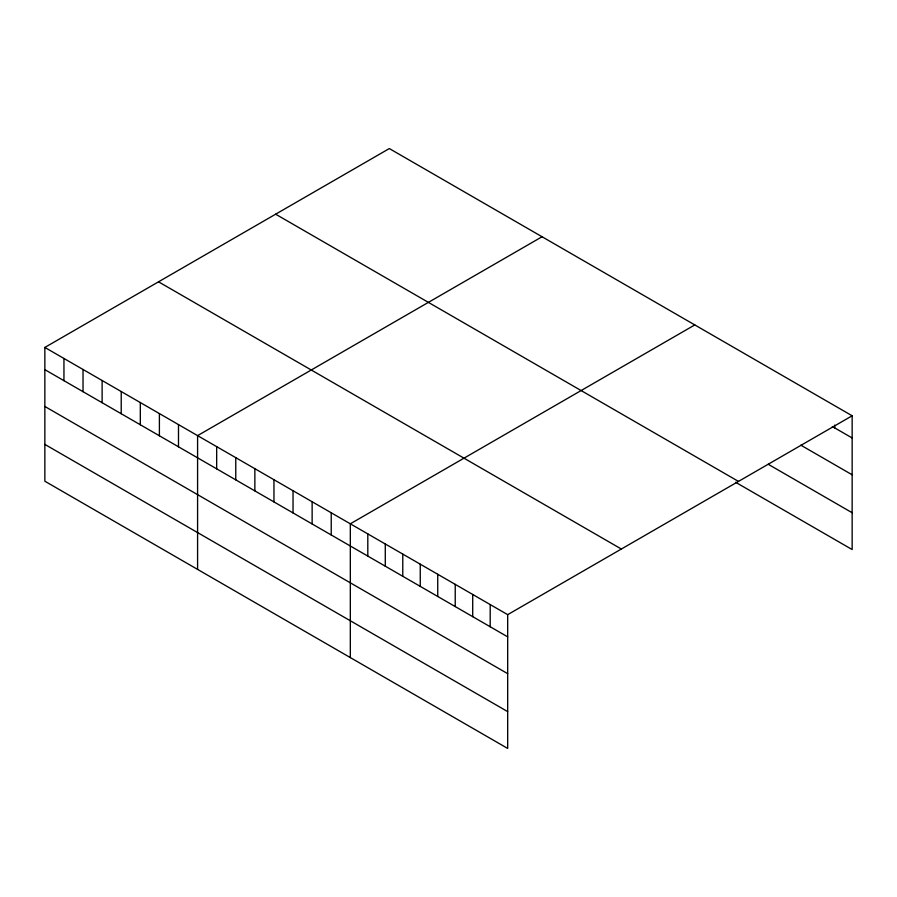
<?xml version="1.0" encoding="UTF-8"?>
<svg xmlns="http://www.w3.org/2000/svg" width="897" height="897" viewBox="0 0 897 897"><rect width="100%" height="100%" fill="white"/><g stroke="black" fill="none" stroke-linecap="round" stroke-linejoin="round"><path stroke-width="1.35" d="M44.85 347.442L507.68 614.658L507.68 748.434L44.85 481.218L44.85 347.442L389.32 148.566L852.15 415.782L852.15 549.558L735.585 482.261M542.057 236.752L197.587 435.628L197.587 569.404M694.783 324.927L350.323 523.803L350.323 657.579M507.68 614.658L852.15 415.782M832.338 426.535L852.15 437.971M800.864 445.181L852.15 474.793M768.224 464.276L852.15 512.736M275.648 214.192L738.478 481.409M158.522 281.815L621.352 549.031M44.85 369.642L507.68 636.848M44.85 406.464L507.68 673.669M44.85 444.396L507.68 711.613M834.67 425.1L834.67 427.88M490.199 604.567L490.199 626.756M472.708 594.464L472.708 616.665M455.228 584.373L455.228 606.563M437.736 574.282L437.736 596.471M420.256 564.179L420.256 586.38M402.775 554.088L402.775 576.278M385.284 543.997L385.284 566.186M367.804 533.894L367.804 556.095M331.228 512.781L331.228 534.971M312.134 501.759L312.134 523.949M293.039 490.737L293.039 512.927M273.955 479.716L273.955 501.905M254.86 468.694L254.86 490.883M235.765 457.672L235.765 479.861M216.67 446.65L216.67 468.839M178.492 424.606L178.492 446.796M159.397 413.584L159.397 435.774M140.313 402.551L140.313 424.752M121.218 391.529L121.218 413.73M102.123 380.507L102.123 402.708M83.029 369.486L83.029 391.686M63.945 358.464L63.945 380.664"/></g></svg>
